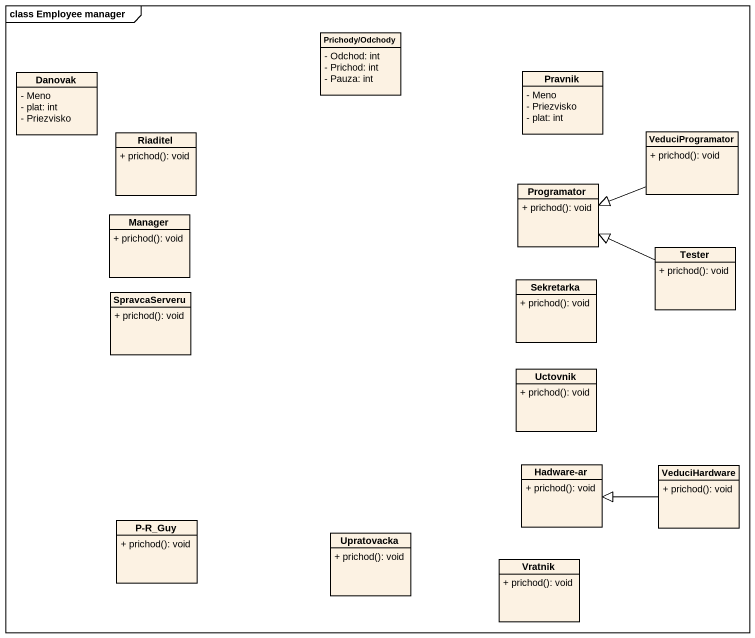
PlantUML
@startuml
mainframe class Employee manager
hide circle
hide empty members
skinparam classAttributeIconSize 0
class Danovak {
  - Meno
  - plat: int
  - Priezvisko
}
class "Prichody/Odchody" as Prichody_Odchody {
  - Odchod: int
  - Prichod: int
  - Pauza: int
}
class Pravnik {
  - Meno
  - Priezvisko
  - plat: int
}
class Riaditel {
  + prichod(): void
}
class VeduciProgramator {
  + prichod(): void
}
class Programator {
  + prichod(): void
}
class Manager {
  + prichod(): void
}
class Tester {
  + prichod(): void
}
class SpravcaServeru {
  + prichod(): void
}
class Sekretarka {
  + prichod(): void
}
class Uctovnik {
  + prichod(): void
}
class "Hadware-ar" as Hadware_ar {
  + prichod(): void
}
class VeduciHardware {
  + prichod(): void
}
class "P-R_Guy" as P_R_Guy {
  + prichod(): void
}
class Upratovacka {
  + prichod(): void
}
class Vratnik {
  + prichod(): void
}
VeduciProgramator -left-|> Programator
Tester -left-|> Programator
VeduciHardware -left-|> Hadware_ar
@enduml
